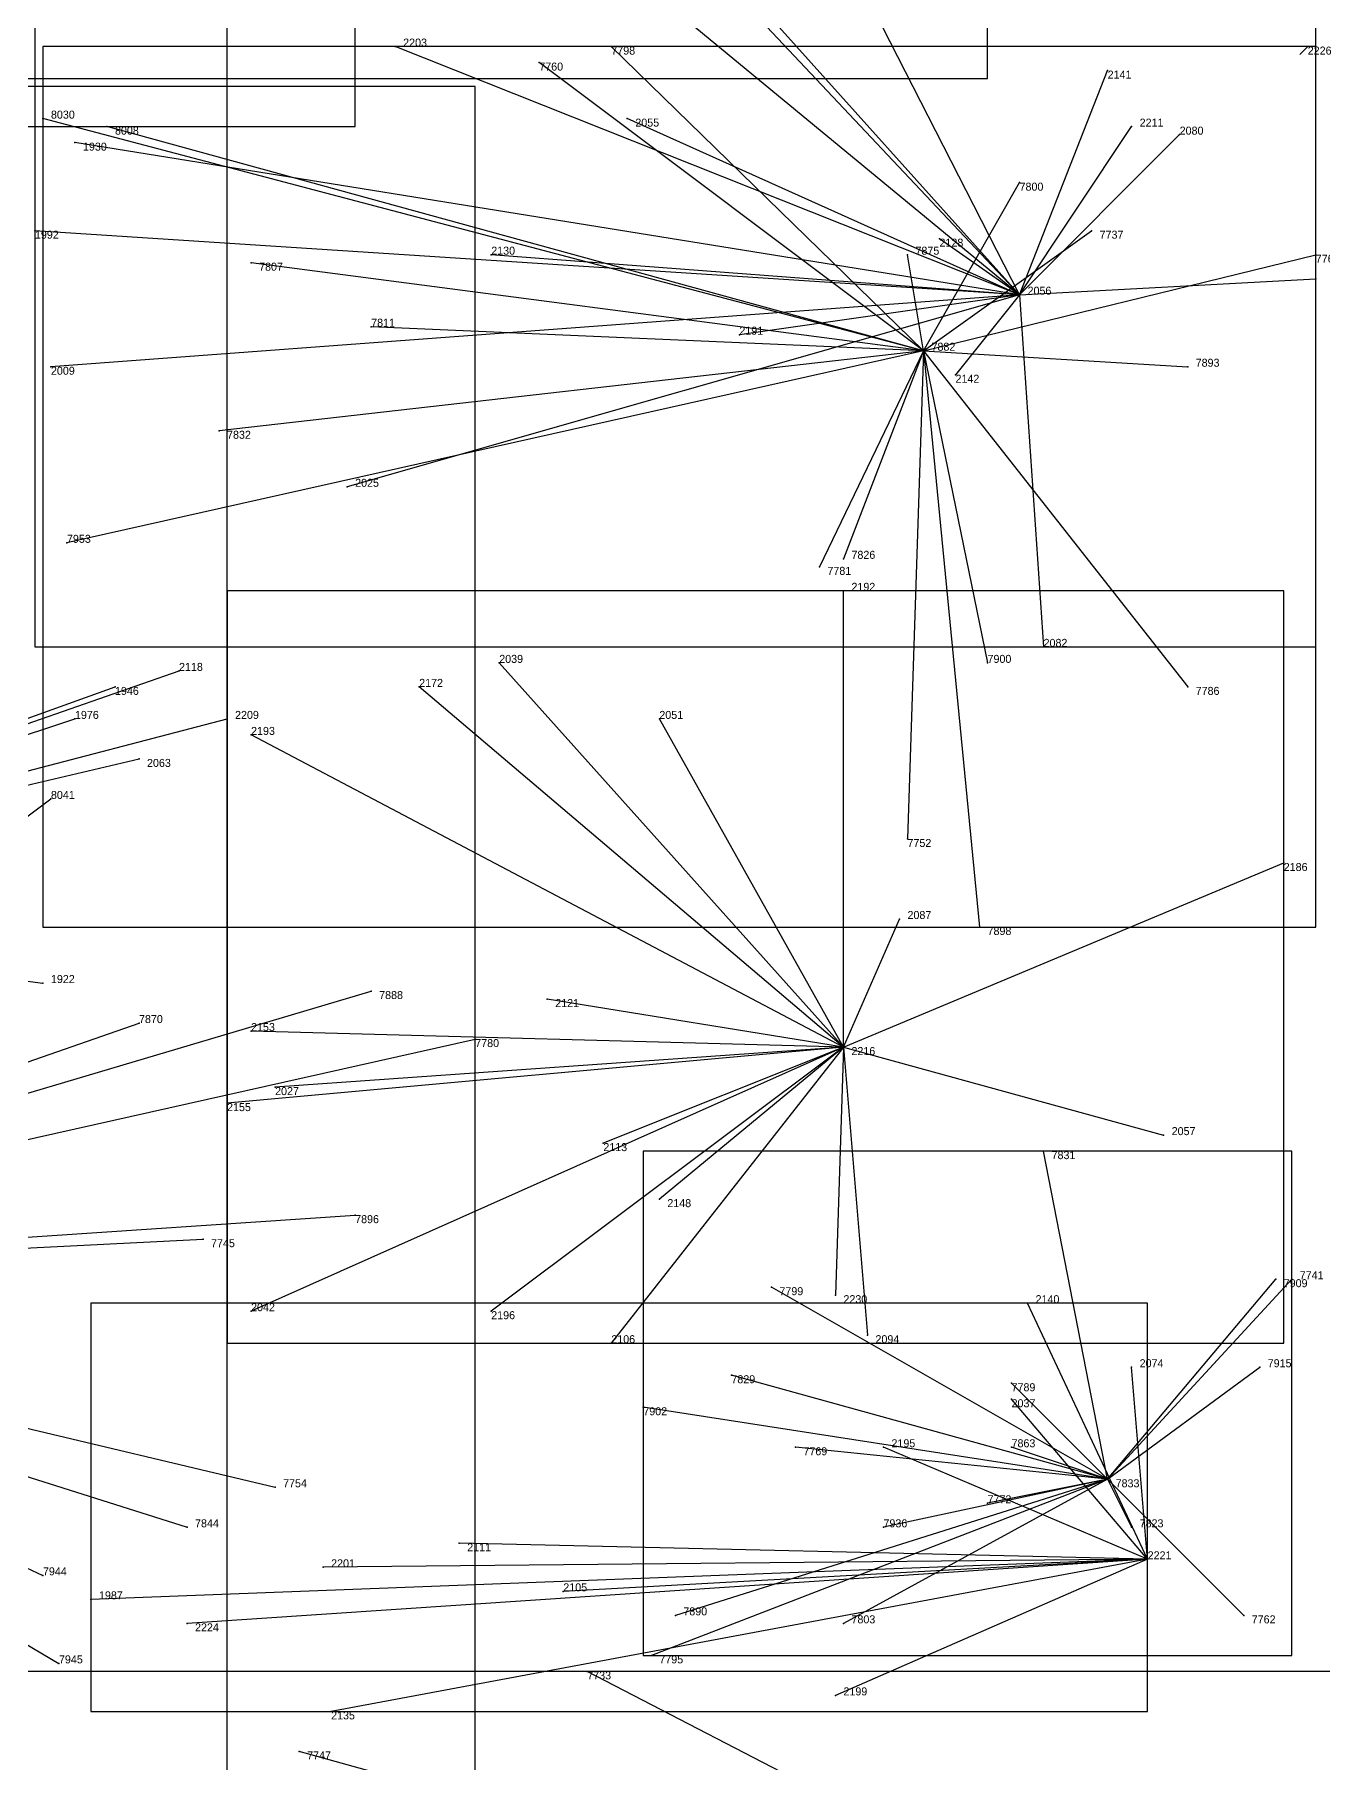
# Model space of a CAD drawing. Extents: x -0.07 to 1.1, y -0.07 to 1.1.
# Drawn here: x 0.745 to 0.906, y 0.5345 to 0.7505 of the extents above; entities that cross this region are included whole.
import ezdxf

# ---------------------------------------------------------------- set-up
doc = ezdxf.new("R2010")
doc.units = 0
for name, color, linetype in [('Clients', 3, 'CONTINUOUS'), ('Facilities', 3, 'CONTINUOUS'), ('Facilities_lines', 3, 'CONTINUOUS'), ('Min_max_boxes', 1, 'CONTINUOUS'), ('Normals', 1, 'CONTINUOUS'), ('Source_points', 5, 'CONTINUOUS'), ('Text', 3, 'CONTINUOUS')]:
    doc.layers.add(name, color=color, linetype=linetype)

msp = doc.modelspace()

# ---------------------------------------------------------------- linework, layer by layer
at = {"layer": 'Clients', "color": 5}
for p in [(0.79, 0.749), (0.817, 0.749, 1), (0.808, 0.747, 1), (0.879, 0.746), (0.746, 0.74, 1), (0.754, 0.739, 1), (0.819, 0.74), (0.882, 0.739), (0.75, 0.737), (0.888, 0.738), (0.868, 0.732, 1), (0.745, 0.726), (0.877, 0.726, 1), (0.858, 0.725), (0.772, 0.722, 1), (0.802, 0.723), (0.854, 0.723, 1), (0.905, 0.723, 1), (0.905, 0.72), (0.787, 0.714, 1), (0.833, 0.713), (0.747, 0.709), (0.889, 0.709, 1), (0.86, 0.708), (0.768, 0.701, 1), (0.784, 0.694), (0.749, 0.687, 1), (0.846, 0.685, 1), (0.843, 0.684, 1), (0.846, 0.681), (0.871, 0.674), (0.803, 0.672), (0.864, 0.672, 1), (0.763, 0.671), (0.755, 0.669), (0.793, 0.669), (0.889, 0.669, 1), (0.75, 0.665), (0.769, 0.665), (0.823, 0.665), (0.772, 0.663), (0.758, 0.66), (0.747, 0.655, 1), (0.854, 0.65, 1), (0.901, 0.647), (0.853, 0.64), (0.863, 0.639, 1), (0.746, 0.632), (0.787, 0.631, 1), (0.809, 0.63), (0.758, 0.627, 1), (0.772, 0.626), (0.8, 0.625, 1), (0.775, 0.619), (0.769, 0.617), (0.816, 0.612), (0.886, 0.613), (0.871, 0.611, 1), (0.823, 0.605), (0.785, 0.603, 1), (0.766, 0.6, 1), (0.837, 0.594, 1), (0.9, 0.595, 1), (0.902, 0.595, 1), (0.845, 0.593), (0.869, 0.592), (0.772, 0.591), (0.802, 0.591), (0.849, 0.588), (0.817, 0.587), (0.882, 0.584), (0.898, 0.584, 1), (0.832, 0.583, 1), (0.867, 0.582, 1), (0.821, 0.579, 1), (0.867, 0.58), (0.84, 0.574, 1), (0.851, 0.574), (0.867, 0.574, 1), (0.775, 0.569, 1), (0.864, 0.567, 1), (0.764, 0.564, 1), (0.851, 0.564, 1), (0.882, 0.564, 1), (0.798, 0.562), (0.746, 0.558, 1), (0.781, 0.559), (0.811, 0.556), (0.752, 0.555), (0.825, 0.553, 1), (0.896, 0.553, 1), (0.764, 0.552), (0.846, 0.552, 1), (0.748, 0.547, 1), (0.822, 0.548, 1), (0.814, 0.546, 1), (0.845, 0.543), (0.782, 0.541), (0.778, 0.536, 1)]:
    msp.add_point(p, dxfattribs=at)
at = {"layer": 'Facilities', "color": 3}
for p in [(0.904, 0.749), (0.868, 0.718), (0.856, 0.711, 1), (0.846, 0.624), (0.879, 0.57, 1), (0.884, 0.56)]:
    msp.add_point(p, dxfattribs=at)
at = {"layer": 'Facilities_lines', "color": 3}
for p, q in [((0.868, 0.718), (0.819, 0.77)), ((0.868, 0.718), (0.811, 0.765)), ((0.868, 0.718), (0.846, 0.761)), ((0.868, 0.718), (0.833, 0.757)), ((0.868, 0.718), (0.79, 0.749)), ((0.856, 0.711, 1), (0.817, 0.749, 1)), ((0.856, 0.711, 1), (0.808, 0.747, 1)), ((0.868, 0.718), (0.879, 0.746)), ((0.856, 0.711, 1), (0.746, 0.74, 1)), ((0.856, 0.711, 1), (0.754, 0.739, 1)), ((0.868, 0.718), (0.819, 0.74)), ((0.868, 0.718), (0.882, 0.739)), ((0.868, 0.718), (0.75, 0.737)), ((0.868, 0.718), (0.888, 0.738)), ((0.856, 0.711, 1), (0.868, 0.732, 1)), ((0.868, 0.718), (0.745, 0.726)), ((0.856, 0.711, 1), (0.877, 0.726, 1)), ((0.868, 0.718), (0.858, 0.725)), ((0.856, 0.711, 1), (0.772, 0.722, 1)), ((0.868, 0.718), (0.802, 0.723)), ((0.856, 0.711, 1), (0.854, 0.723, 1)), ((0.856, 0.711, 1), (0.905, 0.723, 1)), ((0.868, 0.718), (0.905, 0.72)), ((0.868, 0.718), (0.747, 0.709)), ((0.868, 0.718), (0.784, 0.694)), ((0.868, 0.718), (0.833, 0.713)), ((0.868, 0.718), (0.86, 0.708)), ((0.868, 0.718), (0.871, 0.674)), ((0.856, 0.711, 1), (0.787, 0.714, 1)), ((0.856, 0.711, 1), (0.749, 0.687, 1)), ((0.856, 0.711, 1), (0.768, 0.701, 1)), ((0.856, 0.711, 1), (0.843, 0.684, 1)), ((0.856, 0.711, 1), (0.846, 0.685, 1)), ((0.856, 0.711, 1), (0.854, 0.65, 1)), ((0.856, 0.711, 1), (0.889, 0.669, 1)), ((0.856, 0.711, 1), (0.889, 0.709, 1)), ((0.856, 0.711, 1), (0.863, 0.639, 1)), ((0.856, 0.711, 1), (0.864, 0.672, 1)), ((0.846, 0.624), (0.846, 0.681)), ((0.846, 0.624), (0.803, 0.672)), ((0.677, 0.641), (0.763, 0.671)), ((0.677, 0.641), (0.755, 0.669)), ((0.846, 0.624), (0.793, 0.669)), ((0.677, 0.641), (0.75, 0.665)), ((0.677, 0.641), (0.769, 0.665)), ((0.846, 0.624), (0.823, 0.665)), ((0.846, 0.624), (0.772, 0.663)), ((0.677, 0.641), (0.758, 0.66)), ((0.666, 0.595, 1), (0.747, 0.655, 1)), ((0.846, 0.624), (0.901, 0.647)), ((0.677, 0.641), (0.746, 0.632)), ((0.846, 0.624), (0.853, 0.64)), ((0.666, 0.595, 1), (0.787, 0.631, 1)), ((0.846, 0.624), (0.809, 0.63)), ((0.666, 0.595, 1), (0.758, 0.627, 1)), ((0.666, 0.595, 1), (0.8, 0.625, 1)), ((0.846, 0.624), (0.772, 0.626)), ((0.846, 0.624), (0.769, 0.617)), ((0.846, 0.624), (0.772, 0.591)), ((0.846, 0.624), (0.775, 0.619)), ((0.846, 0.624), (0.802, 0.591)), ((0.846, 0.624), (0.816, 0.612)), ((0.846, 0.624), (0.817, 0.587)), ((0.846, 0.624), (0.823, 0.605)), ((0.846, 0.624), (0.845, 0.593)), ((0.846, 0.624), (0.886, 0.613)), ((0.846, 0.624), (0.849, 0.588)), ((0.879, 0.57, 1), (0.871, 0.611, 1)), ((0.666, 0.595, 1), (0.785, 0.603, 1)), ((0.666, 0.595, 1), (0.766, 0.6, 1)), ((0.666, 0.595, 1), (0.775, 0.569, 1)), ((0.666, 0.595, 1), (0.764, 0.564, 1)), ((0.666, 0.595, 1), (0.748, 0.547, 1)), ((0.666, 0.595, 1), (0.746, 0.558, 1)), ((0.879, 0.57, 1), (0.837, 0.594, 1)), ((0.879, 0.57, 1), (0.902, 0.595, 1)), ((0.879, 0.57, 1), (0.9, 0.595, 1)), ((0.884, 0.56), (0.869, 0.592)), ((0.879, 0.57, 1), (0.898, 0.584, 1)), ((0.884, 0.56), (0.882, 0.584)), ((0.879, 0.57, 1), (0.832, 0.583, 1)), ((0.879, 0.57, 1), (0.867, 0.582, 1)), ((0.879, 0.57, 1), (0.821, 0.579, 1)), ((0.884, 0.56), (0.867, 0.58)), ((0.879, 0.57, 1), (0.84, 0.574, 1)), ((0.884, 0.56), (0.851, 0.574)), ((0.879, 0.57, 1), (0.867, 0.574, 1)), ((0.879, 0.57, 1), (0.822, 0.548, 1)), ((0.879, 0.57, 1), (0.825, 0.553, 1)), ((0.879, 0.57, 1), (0.846, 0.552, 1)), ((0.879, 0.57, 1), (0.851, 0.564, 1)), ((0.879, 0.57, 1), (0.864, 0.567, 1)), ((0.879, 0.57, 1), (0.882, 0.564, 1)), ((0.879, 0.57, 1), (0.896, 0.553, 1)), ((0.884, 0.56), (0.798, 0.562)), ((0.884, 0.56), (0.752, 0.555)), ((0.884, 0.56), (0.764, 0.552)), ((0.884, 0.56), (0.781, 0.559)), ((0.884, 0.56), (0.782, 0.541)), ((0.884, 0.56), (0.811, 0.556)), ((0.884, 0.56), (0.845, 0.543)), ((0.897, 0.503, 1), (0.814, 0.546, 1)), ((0.897, 0.503, 1), (0.778, 0.536, 1))]:
    msp.add_line(p, q, dxfattribs=at)
at = {"layer": 'Min_max_boxes', "color": 1}
for p, q in [((0.864, 0.745), (0.864, 0.905)), ((0.864, 0.745), (0.864, 0.905)), ((0.785, 0.739, 1), (0.785, 0.878, 1)), ((0.785, 0.739, 1), (0.785, 0.878, 1)), ((0.769, 0.45), (0.769, 0.787)), ((0.769, 0.45), (0.769, 0.787)), ((0.745, 0.77), (0.745, 0.674)), ((0.745, 0.77), (0.745, 0.674)), ((0.905, 0.674), (0.905, 0.77)), ((0.905, 0.674), (0.905, 0.77)), ((0.905, 0.749, 1), (0.746, 0.749, 1)), ((0.746, 0.749, 1), (0.746, 0.639, 1)), ((0.905, 0.749, 1), (0.746, 0.749, 1)), ((0.746, 0.749, 1), (0.746, 0.639, 1)), ((0.746, 0.749, 1), (0.746, 0.749, 1)), ((0.905, 0.639, 1), (0.905, 0.749, 1)), ((0.905, 0.639, 1), (0.905, 0.749, 1)), ((0.905, 0.749, 1), (0.905, 0.749, 1)), ((0.8, 0.744, 1), (0.542, 0.744, 1)), ((0.8, 0.744, 1), (0.542, 0.744, 1)), ((0.711, 0.745), (0.864, 0.745)), ((0.711, 0.745), (0.864, 0.745)), ((0.8, 0.501, 1), (0.8, 0.744, 1)), ((0.8, 0.501, 1), (0.8, 0.744, 1)), ((0.8, 0.744, 1), (0.8, 0.744, 1)), ((0.864, 0.745), (0.864, 0.745)), ((0.646, 0.739, 1), (0.785, 0.739, 1)), ((0.646, 0.739, 1), (0.785, 0.739, 1)), ((0.785, 0.739, 1), (0.785, 0.739, 1)), ((0.901, 0.681), (0.769, 0.681)), ((0.769, 0.681), (0.769, 0.587)), ((0.901, 0.681), (0.769, 0.681)), ((0.769, 0.681), (0.769, 0.587)), ((0.769, 0.681), (0.769, 0.681)), ((0.901, 0.587), (0.901, 0.681)), ((0.901, 0.587), (0.901, 0.681)), ((0.901, 0.681), (0.901, 0.681)), ((0.745, 0.674), (0.905, 0.674)), ((0.745, 0.674), (0.905, 0.674)), ((0.745, 0.674), (0.745, 0.674)), ((0.905, 0.674), (0.905, 0.674)), ((0.746, 0.639, 1), (0.905, 0.639, 1)), ((0.746, 0.639, 1), (0.905, 0.639, 1)), ((0.746, 0.639, 1), (0.746, 0.639, 1)), ((0.905, 0.639, 1), (0.905, 0.639, 1)), ((0.902, 0.611, 1), (0.821, 0.611, 1)), ((0.821, 0.611, 1), (0.821, 0.548, 1)), ((0.902, 0.611, 1), (0.821, 0.611, 1)), ((0.821, 0.611, 1), (0.821, 0.548, 1)), ((0.821, 0.611, 1), (0.821, 0.611, 1)), ((0.902, 0.548, 1), (0.902, 0.611, 1)), ((0.902, 0.548, 1), (0.902, 0.611, 1)), ((0.902, 0.611, 1), (0.902, 0.611, 1)), ((0.884, 0.592), (0.752, 0.592)), ((0.752, 0.592), (0.752, 0.541)), ((0.884, 0.592), (0.752, 0.592)), ((0.752, 0.592), (0.752, 0.541)), ((0.752, 0.592), (0.752, 0.592)), ((0.884, 0.541), (0.884, 0.592)), ((0.884, 0.541), (0.884, 0.592)), ((0.884, 0.592), (0.884, 0.592)), ((0.769, 0.587), (0.901, 0.587)), ((0.769, 0.587), (0.901, 0.587)), ((0.769, 0.587), (0.769, 0.587)), ((0.901, 0.587), (0.901, 0.587)), ((0.821, 0.548, 1), (0.902, 0.548, 1)), ((0.821, 0.548, 1), (0.902, 0.548, 1)), ((0.821, 0.548, 1), (0.821, 0.548, 1)), ((0.902, 0.548, 1), (0.902, 0.548, 1)), ((0.916, 0.546, 1), (0.741, 0.546, 1)), ((0.916, 0.546, 1), (0.741, 0.546, 1)), ((0.752, 0.541), (0.884, 0.541)), ((0.752, 0.541), (0.884, 0.541)), ((0.752, 0.541), (0.752, 0.541)), ((0.884, 0.541), (0.884, 0.541))]:
    msp.add_line(p, q, dxfattribs=at)
at = {"layer": 'Normals', "color": 1}
for p, q in [((0.79, 0.749), (0.79, 0.749, 0.1)), ((0.817, 0.749, 1), (0.817, 0.749, 1.1)), ((0.904, 0.749), (0.903, 0.748, 0.1)), ((0.808, 0.747, 1), (0.808, 0.747, 1.1)), ((0.879, 0.746), (0.879, 0.746, 0.1)), ((0.746, 0.74, 1), (0.746, 0.74, 1.1)), ((0.754, 0.739, 1), (0.754, 0.739, 1.1)), ((0.819, 0.74), (0.819, 0.74, 0.1)), ((0.882, 0.739), (0.882, 0.739, 0.1)), ((0.75, 0.737), (0.75, 0.737, 0.1)), ((0.888, 0.738), (0.888, 0.738, 0.1)), ((0.868, 0.732, 1), (0.868, 0.732, 1.1)), ((0.745, 0.726), (0.745, 0.726, 0.1)), ((0.877, 0.726, 1), (0.877, 0.726, 1.1)), ((0.858, 0.725), (0.858, 0.725, 0.1)), ((0.772, 0.722, 1), (0.772, 0.722, 1.1)), ((0.802, 0.723), (0.802, 0.723, 0.1)), ((0.854, 0.723, 1), (0.854, 0.723, 1.1)), ((0.905, 0.723, 1), (0.905, 0.723, 1.1)), ((0.905, 0.72), (0.905, 0.72, 0.1)), ((0.868, 0.718), (0.868, 0.718, 0.1)), ((0.787, 0.714, 1), (0.787, 0.714, 1.1)), ((0.833, 0.713), (0.833, 0.713, 0.1)), ((0.856, 0.711, 1), (0.856, 0.711, 1.1)), ((0.747, 0.709), (0.747, 0.709, 0.1)), ((0.889, 0.709, 1), (0.889, 0.709, 1.1)), ((0.86, 0.708), (0.86, 0.708, 0.1)), ((0.768, 0.701, 1), (0.768, 0.701, 1.1)), ((0.784, 0.694), (0.784, 0.694, 0.1)), ((0.749, 0.687, 1), (0.749, 0.687, 1.1)), ((0.846, 0.685, 1), (0.846, 0.685, 1.1)), ((0.843, 0.684, 1), (0.843, 0.684, 1.1)), ((0.846, 0.681), (0.846, 0.681, 0.1)), ((0.871, 0.674), (0.871, 0.674, 0.1)), ((0.803, 0.672), (0.803, 0.672, 0.1)), ((0.864, 0.672, 1), (0.864, 0.672, 1.1)), ((0.763, 0.671), (0.763, 0.671, 0.1)), ((0.755, 0.669), (0.755, 0.669, 0.1)), ((0.793, 0.669), (0.793, 0.669, 0.1)), ((0.889, 0.669, 1), (0.889, 0.669, 1.1)), ((0.75, 0.665), (0.75, 0.665, 0.1)), ((0.769, 0.665), (0.769, 0.665, 0.1)), ((0.823, 0.665), (0.823, 0.665, 0.1)), ((0.772, 0.663), (0.772, 0.663, 0.1)), ((0.758, 0.66), (0.758, 0.66, 0.1)), ((0.747, 0.655, 1), (0.747, 0.655, 1.1)), ((0.854, 0.65, 1), (0.854, 0.65, 1.1)), ((0.901, 0.647), (0.901, 0.647, 0.1)), ((0.853, 0.64), (0.853, 0.64, 0.1)), ((0.863, 0.639, 1), (0.863, 0.639, 1.1)), ((0.746, 0.632), (0.746, 0.632, 0.1)), ((0.787, 0.631, 1), (0.787, 0.631, 1.1)), ((0.809, 0.63), (0.809, 0.63, 0.1)), ((0.758, 0.627, 1), (0.758, 0.627, 1.1)), ((0.772, 0.626), (0.772, 0.626, 0.1)), ((0.8, 0.625, 1), (0.8, 0.625, 1.1)), ((0.846, 0.624), (0.846, 0.624, 0.1)), ((0.775, 0.619), (0.775, 0.619, 0.1)), ((0.769, 0.617), (0.769, 0.617, 0.1)), ((0.816, 0.612), (0.816, 0.612, 0.1)), ((0.886, 0.613), (0.886, 0.613, 0.1)), ((0.871, 0.611, 1), (0.871, 0.611, 1.1)), ((0.823, 0.605), (0.823, 0.605, 0.1)), ((0.785, 0.603, 1), (0.785, 0.603, 1.1)), ((0.766, 0.6, 1), (0.766, 0.6, 1.1)), ((0.837, 0.594, 1), (0.837, 0.594, 1.1)), ((0.9, 0.595, 1), (0.9, 0.595, 1.1)), ((0.902, 0.595, 1), (0.902, 0.595, 1.1)), ((0.845, 0.593), (0.845, 0.593, 0.1)), ((0.869, 0.592), (0.869, 0.592, 0.1)), ((0.772, 0.591), (0.772, 0.591, 0.1)), ((0.802, 0.591), (0.802, 0.591, 0.1)), ((0.849, 0.588), (0.849, 0.588, 0.1)), ((0.817, 0.587), (0.817, 0.587, 0.1)), ((0.882, 0.584), (0.882, 0.584, 0.1)), ((0.898, 0.584, 1), (0.898, 0.584, 1.1)), ((0.832, 0.583, 1), (0.832, 0.583, 1.1)), ((0.867, 0.582, 1), (0.867, 0.582, 1.1)), ((0.821, 0.579, 1), (0.821, 0.579, 1.1)), ((0.867, 0.58), (0.867, 0.58, 0.1)), ((0.84, 0.574, 1), (0.84, 0.574, 1.1)), ((0.851, 0.574), (0.851, 0.574, 0.1)), ((0.867, 0.574, 1), (0.867, 0.574, 1.1)), ((0.775, 0.569, 1), (0.775, 0.569, 1.1)), ((0.879, 0.57, 1), (0.879, 0.57, 1.1)), ((0.864, 0.567, 1), (0.864, 0.567, 1.1)), ((0.764, 0.564, 1), (0.764, 0.564, 1.1)), ((0.851, 0.564, 1), (0.851, 0.564, 1.1)), ((0.882, 0.564, 1), (0.882, 0.564, 1.1)), ((0.798, 0.562), (0.798, 0.562, 0.1)), ((0.884, 0.56), (0.884, 0.56, 0.1)), ((0.746, 0.558, 1), (0.746, 0.558, 1.1)), ((0.781, 0.559), (0.781, 0.559, 0.1)), ((0.811, 0.556), (0.811, 0.556, 0.1)), ((0.752, 0.555), (0.752, 0.555, 0.1)), ((0.825, 0.553, 1), (0.825, 0.553, 1.1)), ((0.896, 0.553, 1), (0.896, 0.553, 1.1)), ((0.764, 0.552), (0.764, 0.552, 0.1)), ((0.846, 0.552, 1), (0.846, 0.552, 1.1)), ((0.748, 0.547, 1), (0.748, 0.547, 1.1)), ((0.822, 0.548, 1), (0.822, 0.548, 1.1)), ((0.814, 0.546, 1), (0.814, 0.546, 1.1)), ((0.845, 0.543), (0.845, 0.543, 0.1)), ((0.782, 0.541), (0.782, 0.541, 0.1)), ((0.778, 0.536, 1), (0.778, 0.536, 1.1))]:
    msp.add_line(p, q, dxfattribs=at)
at = {"layer": 'Source_points', "color": 5}
for p in [(0.79, 0.749), (0.817, 0.749, 1), (0.904, 0.749), (0.808, 0.747, 1), (0.879, 0.746), (0.746, 0.74, 1), (0.754, 0.739, 1), (0.819, 0.74), (0.882, 0.739), (0.75, 0.737), (0.888, 0.738), (0.868, 0.732, 1), (0.745, 0.726), (0.877, 0.726, 1), (0.858, 0.725), (0.772, 0.722, 1), (0.802, 0.723), (0.854, 0.723, 1), (0.905, 0.723, 1), (0.905, 0.72), (0.868, 0.718), (0.787, 0.714, 1), (0.833, 0.713), (0.856, 0.711, 1), (0.747, 0.709), (0.889, 0.709, 1), (0.86, 0.708), (0.768, 0.701, 1), (0.784, 0.694), (0.749, 0.687, 1), (0.846, 0.685, 1), (0.843, 0.684, 1), (0.846, 0.681), (0.871, 0.674), (0.803, 0.672), (0.864, 0.672, 1), (0.763, 0.671), (0.755, 0.669), (0.793, 0.669), (0.889, 0.669, 1), (0.75, 0.665), (0.769, 0.665), (0.823, 0.665), (0.772, 0.663), (0.758, 0.66), (0.747, 0.655, 1), (0.854, 0.65, 1), (0.901, 0.647), (0.853, 0.64), (0.863, 0.639, 1), (0.746, 0.632), (0.787, 0.631, 1), (0.809, 0.63), (0.758, 0.627, 1), (0.772, 0.626), (0.8, 0.625, 1), (0.846, 0.624), (0.775, 0.619), (0.769, 0.617), (0.816, 0.612), (0.886, 0.613), (0.871, 0.611, 1), (0.823, 0.605), (0.785, 0.603, 1), (0.766, 0.6, 1), (0.837, 0.594, 1), (0.9, 0.595, 1), (0.902, 0.595, 1), (0.845, 0.593), (0.869, 0.592), (0.772, 0.591), (0.802, 0.591), (0.849, 0.588), (0.817, 0.587), (0.882, 0.584), (0.898, 0.584, 1), (0.832, 0.583, 1), (0.867, 0.582, 1), (0.821, 0.579, 1), (0.867, 0.58), (0.84, 0.574, 1), (0.851, 0.574), (0.867, 0.574, 1), (0.775, 0.569, 1), (0.879, 0.57, 1), (0.864, 0.567, 1), (0.764, 0.564, 1), (0.851, 0.564, 1), (0.882, 0.564, 1), (0.798, 0.562), (0.884, 0.56), (0.746, 0.558, 1), (0.781, 0.559), (0.811, 0.556), (0.752, 0.555), (0.825, 0.553, 1), (0.896, 0.553, 1), (0.764, 0.552), (0.846, 0.552, 1), (0.748, 0.547, 1), (0.822, 0.548, 1), (0.814, 0.546, 1), (0.845, 0.543), (0.782, 0.541), (0.778, 0.536, 1)]:
    msp.add_point(p, dxfattribs=at)

# ---------------------------------------------------------------- texts
at = {"layer": 'Text', "color": 3}
for s, p in [('2203', (0.791, 0.749)), ('7798', (0.817, 0.748, 1)), ('2226', (0.904, 0.748)), ('7760', (0.808, 0.746, 1)), ('2141', (0.879, 0.745)), ('8030', (0.747, 0.74, 1)), ('8008', (0.755, 0.738, 1)), ('2055', (0.82, 0.739)), ('2211', (0.883, 0.739)), ('2080', (0.888, 0.738)), ('1930', (0.751, 0.736)), ('7800', (0.868, 0.731, 1)), ('1992', (0.745, 0.725)), ('7737', (0.878, 0.725, 1)), ('2130', (0.802, 0.723)), ('7875', (0.855, 0.723, 1)), ('2128', (0.858, 0.724)), ('7807', (0.773, 0.721, 1)), ('7766', (0.905, 0.722, 1)), ('2056', (0.869, 0.718)), ('7811', (0.787, 0.714, 1)), ('2191', (0.833, 0.713)), ('7882', (0.857, 0.711, 1)), ('2009', (0.747, 0.708)), ('7893', (0.89, 0.709, 1)), ('2142', (0.86, 0.707)), ('7832', (0.769, 0.7, 1)), ('2025', (0.785, 0.694)), ('7953', (0.749, 0.687, 1)), ('7826', (0.847, 0.685, 1)), ('7781', (0.844, 0.683, 1)), ('2192', (0.847, 0.681)), ('2082', (0.871, 0.674)), ('2118', (0.763, 0.671)), ('2039', (0.803, 0.672)), ('7900', (0.864, 0.672, 1)), ('2172', (0.793, 0.669)), ('1946', (0.755, 0.668)), ('7786', (0.89, 0.668, 1)), ('1976', (0.75, 0.665)), ('2209', (0.77, 0.665)), ('2051', (0.823, 0.665)), ('2193', (0.772, 0.663)), ('2063', (0.759, 0.659)), ('8041', (0.747, 0.655, 1)), ('7752', (0.854, 0.649, 1)), ('2186', (0.901, 0.646)), ('2087', (0.854, 0.64)), ('7898', (0.864, 0.638, 1)), ('1922', (0.747, 0.632)), ('7888', (0.788, 0.63, 1)), ('2121', (0.81, 0.629)), ('7870', (0.758, 0.627, 1)), ('2153', (0.772, 0.626)), ('7780', (0.8, 0.624, 1)), ('2216', (0.847, 0.623)), ('2027', (0.775, 0.618)), ('2155', (0.769, 0.616)), ('2057', (0.887, 0.613)), ('2113', (0.816, 0.611)), ('7831', (0.872, 0.61, 1)), ('2148', (0.824, 0.604)), ('7896', (0.785, 0.602, 1)), ('7745', (0.767, 0.599, 1)), ('7799', (0.838, 0.593, 1)), ('7909', (0.901, 0.594, 1)), ('7741', (0.903, 0.595, 1)), ('2042', (0.772, 0.591)), ('2230', (0.846, 0.592)), ('2140', (0.87, 0.592)), ('2196', (0.802, 0.59)), ('2106', (0.817, 0.587)), ('2094', (0.85, 0.587)), ('2074', (0.883, 0.584)), ('7915', (0.899, 0.584, 1)), ('7829', (0.832, 0.582, 1)), ('7789', (0.867, 0.581, 1)), ('7902', (0.821, 0.578, 1)), ('2037', (0.867, 0.579)), ('2195', (0.852, 0.574)), ('7863', (0.867, 0.574, 1)), ('7769', (0.841, 0.573, 1)), ('7754', (0.776, 0.569, 1)), ('7833', (0.88, 0.569, 1)), ('7772', (0.864, 0.567, 1)), ('7844', (0.765, 0.564, 1)), ('7936', (0.851, 0.564, 1)), ('7823', (0.883, 0.564, 1)), ('2111', (0.799, 0.561)), ('2201', (0.782, 0.559)), ('2221', (0.884, 0.56)), ('7944', (0.746, 0.558, 1)), ('1987', (0.753, 0.555)), ('2105', (0.811, 0.556)), ('7890', (0.826, 0.553, 1)), ('7803', (0.847, 0.552, 1)), ('7762', (0.897, 0.552, 1)), ('2224', (0.765, 0.551)), ('7945', (0.748, 0.547, 1)), ('7795', (0.823, 0.547, 1)), ('7733', (0.814, 0.545, 1)), ('2199', (0.846, 0.543)), ('2135', (0.782, 0.54)), ('7747', (0.779, 0.535, 1))]:
    msp.add_text(s, height=0.001, dxfattribs=at).set_placement(p)

doc.saveas('drawing.dxf')
